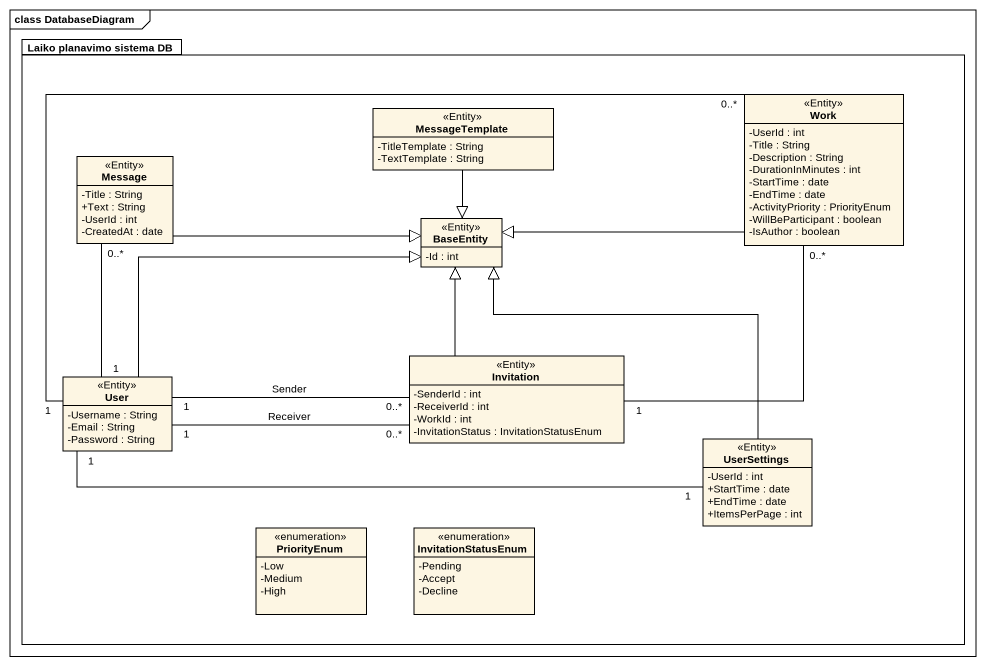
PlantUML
@startuml
mainframe class DatabaseDiagram
hide circle
hide empty members
skinparam classAttributeIconSize 0
package "Laiko planavimo sistema DB" as Laiko_planavimo_sistema_DB {
  class Work <<Entity>> {
    -UserId : int
    -Title : String
    -Description : String
    -DurationInMinutes : int
    -StartTime : date
    -EndTime : date
    -ActivityPriority : PriorityEnum
    -WillBeParticipant : boolean
    -IsAuthor : boolean
  }
  class MessageTemplate <<Entity>> {
    -TitleTemplate : String
    -TextTemplate : String
  }
  class Message <<Entity>> {
    -Title : String
    +Text : String
    -UserId : int
    -CreatedAt : date
  }
  class BaseEntity <<Entity>> {
    -Id : int
  }
  class Invitation <<Entity>> {
    -SenderId : int
    -ReceiverId : int
    -WorkId : int
    -InvitationStatus : InvitationStatusEnum
  }
  class User <<Entity>> {
    -Username : String
    -Email : String
    -Password : String
  }
  class UserSettings <<Entity>> {
    -UserId : int
    +StartTime : date
    +EndTime : date
    +ItemsPerPage : int
  }
  enum PriorityEnum {
    -Low
    -Medium
    -High
  }
  enum InvitationStatusEnum {
    -Pending
    -Accept
    -Decline
  }
}
Work -left-|> BaseEntity
Work "0..*" -- "1" Invitation
MessageTemplate --|> BaseEntity
Message -right-|> BaseEntity
Message "0..*" -- "1" User
Invitation -up-|> BaseEntity
User "1" -right- "0..*" Work
User -right-|> BaseEntity
User "1" -right- "0..*" Invitation : Receiver
User "1" -right- "0..*" Invitation : Sender
User "1" -right- "1" UserSettings
UserSettings -up-|> BaseEntity
@enduml
